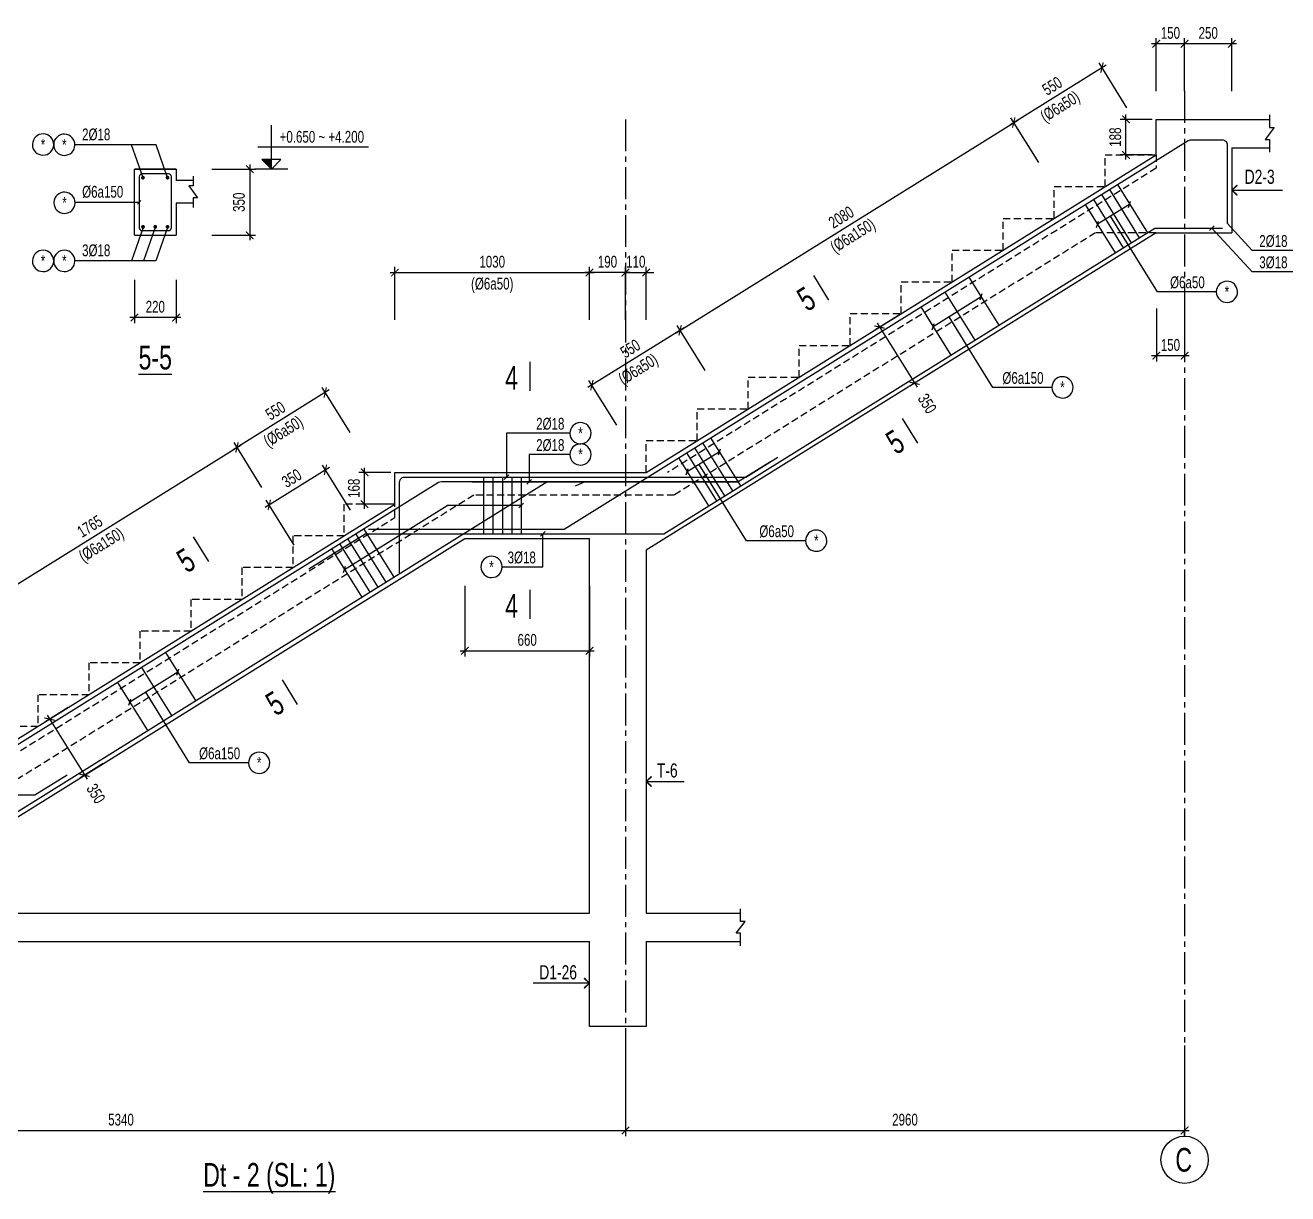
# Model space of a CAD drawing. Header units: millimetres. Extents: x -77370 to 109412, y -14880 to 214694.
# Drawn here: x 30042 to 43408, y 6086 to 18451 of the extents above; entities that cross this region are included whole.
import ezdxf
from ezdxf.enums import TextEntityAlignment as Align

# ---------------------------------------------------------------- set-up
doc = ezdxf.new("R2010")
doc.units = ezdxf.units.MM
doc.header["$LTSCALE"] = 300
doc.header["$MEASUREMENT"] = 0
doc.header["$PDMODE"] = 66
doc.linetypes.add('CENTER2', pattern=[1.125, 0.75, -0.125, 0.125, -0.125])
doc.linetypes.add('HIDDEN', pattern=[0.375, 0.25, -0.125])
doc.layers.get('0').update_dxf_attribs({"linetype": 'CONTINUOUS'})
doc.layers.get('DEFPOINTS').update_dxf_attribs({"linetype": 'CONTINUOUS'})
for name, color, linetype in [('CDC.01.AXIS', 160, 'CENTER2'), ('CDC.02.DIM', 1, 'CONTINUOUS'), ('CDC.03.BORDER', 3, 'CONTINUOUS'), ('CDC.04.HIDDEN', 8, 'HIDDEN'), ('CDC.05.STEEL', 4, 'CONTINUOUS'), ('CDC.06.TEXT', 2, 'CONTINUOUS'), ('CDC.11.NOTE', 8, 'CONTINUOUS'), ('CDC.14.STEELNUM', 2, 'CONTINUOUS'), ('KCS_SNODE', 6, 'CONTINUOUS')]:
    doc.layers.add(name, color=color, linetype=linetype)
doc.styles.add('KCS_SMTEXT', font='arial.ttf', dxfattribs={"width": 0.7})
doc.styles.add('SMTEXT', font='arial.ttf', dxfattribs={"width": 0.7})
doc.dimstyles.new('KCS_DIM25', dxfattribs={"dimscale": 2, "dimtxt": 62.5, "dimasz": 40, "dimexe": 30, "dimexo": 0, "dimgap": 25, "dimtad": 1, "dimdec": 0, "dimlfac": 0.5, "dimzin": 13, "dimdsep": 46, "dimtxsty": 'KCS_SMTEXT', "dimblk": 'ARCHTICK', "dimcen": 0, "dimdle": 25, "dimclrd": 1, "dimclre": 1, "dimclrt": 2, "dimadec": 0, "dimazin": 0, "dimtfac": 1, "dimtdec": 0, "dimtix": 1, "dimtmove": 2, "dimatfit": 3, "dimfxl": 1, "dimtolj": 1, "dimtzin": 13, "dimarcsym": 0})

# ---------------------------------------------------------------- blocks, each defined once
blk = doc.blocks.new('_ArchTick')
at = {"color": 0, "linetype": 'ByBlock', "const_width": 0.15}
blk.add_lwpolyline([(-0.5, -0.5), (0.5, 0.5)], dxfattribs=at)
blk = doc.blocks.new('*D370')
at = {"layer": 'CDC.02.DIM', "color": 1, "lineweight": -2, "transparency": 16777216}
for p, q in [((25716, 7655), (25716, 6695)), ((36396, 7655), (36396, 6695)), ((25666, 6755), (36446, 6755))]:
    blk.add_line(p, q, dxfattribs=at)
at = {"layer": 'DEFPOINTS', "color": 0, "transparency": 16777216}
for p in [(25716, 7655), (36396, 7655), (36396, 6755)]:
    blk.add_point(p, dxfattribs=at)
at = {"layer": 'CDC.02.DIM', "color": 1, "lineweight": -2, "transparency": 16777216, "xscale": 80, "yscale": 80, "zscale": 80, "rotation": 180}
blk.add_blockref('_ArchTick', (25716, 6755), dxfattribs=at)
at = {"layer": 'CDC.02.DIM', "color": 1, "lineweight": -2, "transparency": 16777216, "xscale": 80, "yscale": 80, "zscale": 80}
blk.add_blockref('_ArchTick', (36396, 6755), dxfattribs=at)
at = {"layer": 'CDC.02.DIM', "color": 2, "transparency": 16777216, "insert": (31056, 6869), "char_height": 125, "attachment_point": 5, "style": 'KCS_SMTEXT'}
blk.add_mtext('\\A1;5340', dxfattribs=at)
blk = doc.blocks.new('*D373')
at = {"layer": 'CDC.02.DIM', "color": 1, "lineweight": -2, "transparency": 16777216}
for p, q in [((36396, 7655), (36396, 6695)), ((42316, 7655), (42316, 6695)), ((36346, 6755), (42366, 6755))]:
    blk.add_line(p, q, dxfattribs=at)
at = {"layer": 'DEFPOINTS', "color": 0, "transparency": 16777216}
for p in [(36396, 7655), (42316, 7655), (42316, 6755)]:
    blk.add_point(p, dxfattribs=at)
at = {"layer": 'CDC.02.DIM', "color": 1, "lineweight": -2, "transparency": 16777216, "xscale": 80, "yscale": 80, "zscale": 80, "rotation": 180}
blk.add_blockref('_ArchTick', (36396, 6755), dxfattribs=at)
at = {"layer": 'CDC.02.DIM', "color": 1, "lineweight": -2, "transparency": 16777216, "xscale": 80, "yscale": 80, "zscale": 80}
blk.add_blockref('_ArchTick', (42316, 6755), dxfattribs=at)
at = {"layer": 'CDC.02.DIM', "color": 2, "transparency": 16777216, "insert": (39356, 6869), "char_height": 125, "attachment_point": 5, "style": 'KCS_SMTEXT'}
blk.add_mtext('\\A1;2960', dxfattribs=at)
blk = doc.blocks.new('*D377')
at = {"layer": 'CDC.02.DIM', "color": 1, "lineweight": -2, "transparency": 16777216}
for p, q in [((39286, 15380), (39036, 15225)), ((39061, 15299), (39483, 14620)), ((39655, 14786), (39406, 14630))]:
    blk.add_line(p, q, dxfattribs=at)
at = {"layer": 'DEFPOINTS', "color": 0, "transparency": 16777216}
for p in [(39286, 15380), (39655, 14786), (39457, 14662)]:
    blk.add_point(p, dxfattribs=at)
at = {"layer": 'CDC.02.DIM', "color": 1, "lineweight": -2, "transparency": 16777216, "xscale": 80, "yscale": 80, "zscale": 80}
for p, rotation in [((39087, 15257), 121.890791767614), ((39457, 14662), 301.890791767614)]:
    blk.add_blockref('_ArchTick', p, dxfattribs=dict(at, rotation=rotation))
at = {"layer": 'CDC.02.DIM', "color": 2, "transparency": 16777216, "insert": (39591, 14447), "char_height": 125, "attachment_point": 5, "rotation": 301.8908, "style": 'KCS_SMTEXT'}
blk.add_mtext('\\A1;350', dxfattribs=at)
blk = doc.blocks.new('*D380')
at = {"layer": 'CDC.02.DIM', "color": 1, "lineweight": -2, "transparency": 16777216}
for p, q in [((33262, 13771), (32583, 13349)), ((33484, 13320), (33188, 13796)), ((32890, 12950), (32594, 13426))]:
    blk.add_line(p, q, dxfattribs=at)
at = {"layer": 'DEFPOINTS', "color": 0, "transparency": 16777216}
for p in [(32626, 13375), (33484, 13320), (32890, 12950)]:
    blk.add_point(p, dxfattribs=at)
at = {"layer": 'CDC.02.DIM', "color": 1, "lineweight": -2, "transparency": 16777216, "xscale": 80, "yscale": 80, "zscale": 80}
for p, rotation in [((33220, 13745), 31.89079179731521), ((32626, 13375), 211.8907917973152)]:
    blk.add_blockref('_ArchTick', p, dxfattribs=dict(at, rotation=rotation))
at = {"layer": 'CDC.02.DIM', "color": 2, "transparency": 16777216, "insert": (32863, 13657), "char_height": 125, "attachment_point": 5, "rotation": 31.8908, "style": 'KCS_SMTEXT'}
blk.add_mtext('\\A1;350', dxfattribs=at)
blk = doc.blocks.new('*D383')
at = {"layer": 'CDC.02.DIM', "color": 1, "lineweight": -2, "transparency": 16777216}
for p, q in [((33261, 14591), (32242, 13957)), ((33482, 14140), (33187, 14616)), ((32548, 13559), (32253, 14034))]:
    blk.add_line(p, q, dxfattribs=at)
at = {"layer": 'DEFPOINTS', "color": 0, "transparency": 16777216}
for p in [(33482, 14140), (32284, 13983), (32548, 13559)]:
    blk.add_point(p, dxfattribs=at)
at = {"layer": 'CDC.02.DIM', "color": 1, "lineweight": -2, "transparency": 16777216, "xscale": 80, "yscale": 80, "zscale": 80}
for p, rotation in [((33218, 14565), 31.89079179731521), ((32284, 13983), 211.8907917973152)]:
    blk.add_blockref('_ArchTick', p, dxfattribs=dict(at, rotation=rotation))
at = {"layer": 'CDC.02.DIM', "color": 2, "transparency": 16777216, "insert": (32691, 14371), "char_height": 125, "attachment_point": 5, "rotation": 31.8908, "style": 'KCS_SMTEXT'}
blk.add_mtext('\\A1;550', dxfattribs=at)
blk = doc.blocks.new('*D386')
at = {"layer": 'CDC.02.DIM', "color": 1, "lineweight": -2, "transparency": 16777216}
for p, q in [((32548, 13559), (32253, 14034)), ((29245, 12092), (32327, 14010)), ((29552, 11694), (29256, 12170))]:
    blk.add_line(p, q, dxfattribs=at)
at = {"layer": 'DEFPOINTS', "color": 0, "transparency": 16777216}
for p in [(32284, 13983), (32548, 13559), (29552, 11694)]:
    blk.add_point(p, dxfattribs=at)
at = {"layer": 'CDC.02.DIM', "color": 1, "lineweight": -2, "transparency": 16777216, "xscale": 80, "yscale": 80, "zscale": 80}
for p, rotation in [((32284, 13983), 31.89079179731519), ((29287, 12119), 211.8907917973152)]:
    blk.add_blockref('_ArchTick', p, dxfattribs=dict(at, rotation=rotation))
at = {"layer": 'CDC.02.DIM', "color": 2, "transparency": 16777216, "insert": (30726, 13148), "char_height": 125, "attachment_point": 5, "rotation": 31.8908, "style": 'KCS_SMTEXT'}
blk.add_mtext('\\A1;1765', dxfattribs=at)
blk = doc.blocks.new('*D387')
at = {"layer": 'CDC.02.DIM', "color": 1, "lineweight": -2, "transparency": 16777216}
for p, q in [((34696, 12519), (34696, 11772)), ((36016, 12519), (36016, 11772)), ((34646, 11832), (36066, 11832))]:
    blk.add_line(p, q, dxfattribs=at)
at = {"layer": 'DEFPOINTS', "color": 0, "transparency": 16777216}
for p in [(34696, 12519), (36016, 12519), (36016, 11832)]:
    blk.add_point(p, dxfattribs=at)
at = {"layer": 'CDC.02.DIM', "color": 1, "lineweight": -2, "transparency": 16777216, "xscale": 80, "yscale": 80, "zscale": 80, "rotation": 180}
blk.add_blockref('_ArchTick', (34696, 11832), dxfattribs=at)
at = {"layer": 'CDC.02.DIM', "color": 1, "lineweight": -2, "transparency": 16777216, "xscale": 80, "yscale": 80, "zscale": 80}
blk.add_blockref('_ArchTick', (36016, 11832), dxfattribs=at)
at = {"layer": 'CDC.02.DIM', "color": 2, "transparency": 16777216, "insert": (35356, 11946), "char_height": 125, "attachment_point": 5, "style": 'KCS_SMTEXT'}
blk.add_mtext('\\A1;660', dxfattribs=at)
blk = doc.blocks.new('*D388')
at = {"layer": 'CDC.02.DIM', "color": 1, "lineweight": -2, "transparency": 16777216}
for p, q in [((37018, 15250), (35999, 14616)), ((37240, 14799), (36944, 15274)), ((36306, 14218), (36010, 14693))]:
    blk.add_line(p, q, dxfattribs=at)
at = {"layer": 'DEFPOINTS', "color": 0, "transparency": 16777216}
for p in [(37240, 14799), (36041, 14642), (36306, 14218)]:
    blk.add_point(p, dxfattribs=at)
at = {"layer": 'CDC.02.DIM', "color": 1, "lineweight": -2, "transparency": 16777216, "xscale": 80, "yscale": 80, "zscale": 80}
for p, rotation in [((36975, 15223), 31.89079179731521), ((36041, 14642), 211.8907917973152)]:
    blk.add_blockref('_ArchTick', p, dxfattribs=dict(at, rotation=rotation))
at = {"layer": 'CDC.02.DIM', "color": 2, "transparency": 16777216, "insert": (36448, 15029), "char_height": 125, "attachment_point": 5, "rotation": 31.8908, "style": 'KCS_SMTEXT'}
blk.add_mtext('\\A1;550', dxfattribs=at)
blk = doc.blocks.new('*D389')
at = {"layer": 'CDC.02.DIM', "color": 1, "lineweight": -2, "transparency": 16777216}
for p, q in [((41706, 17578), (41410, 18053)), ((41484, 18029), (40465, 17395)), ((40772, 16997), (40476, 17472))]:
    blk.add_line(p, q, dxfattribs=at)
at = {"layer": 'DEFPOINTS', "color": 0, "transparency": 16777216}
for p in [(41706, 17578), (40507, 17421), (40772, 16997)]:
    blk.add_point(p, dxfattribs=at)
at = {"layer": 'CDC.02.DIM', "color": 1, "lineweight": -2, "transparency": 16777216, "xscale": 80, "yscale": 80, "zscale": 80}
for p, rotation in [((41441, 18002), 31.89079179731521), ((40507, 17421), 211.8907917973152)]:
    blk.add_blockref('_ArchTick', p, dxfattribs=dict(at, rotation=rotation))
at = {"layer": 'CDC.02.DIM', "color": 2, "transparency": 16777216, "insert": (40914, 17808), "char_height": 125, "attachment_point": 5, "rotation": 31.8908, "style": 'KCS_SMTEXT'}
blk.add_mtext('\\A1;550', dxfattribs=at)
blk = doc.blocks.new('*D390')
at = {"layer": 'CDC.02.DIM', "color": 1, "lineweight": -2, "transparency": 16777216}
for p, q in [((36933, 15197), (40550, 17447)), ((40772, 16997), (40476, 17472)), ((37240, 14799), (36944, 15274))]:
    blk.add_line(p, q, dxfattribs=at)
at = {"layer": 'DEFPOINTS', "color": 0, "transparency": 16777216}
for p in [(40507, 17421), (40772, 16997), (37240, 14799)]:
    blk.add_point(p, dxfattribs=at)
at = {"layer": 'CDC.02.DIM', "color": 1, "lineweight": -2, "transparency": 16777216, "xscale": 80, "yscale": 80, "zscale": 80}
for p, rotation in [((40507, 17421), 31.89079179731519), ((36975, 15223), 211.8907917973152)]:
    blk.add_blockref('_ArchTick', p, dxfattribs=dict(at, rotation=rotation))
at = {"layer": 'CDC.02.DIM', "color": 2, "transparency": 16777216, "insert": (38681, 16419), "char_height": 125, "attachment_point": 5, "rotation": 31.8908, "style": 'KCS_SMTEXT'}
blk.add_mtext('\\A1;2080', dxfattribs=at)
blk = doc.blocks.new('*D391')
at = {"layer": 'CDC.02.DIM', "color": 1, "lineweight": -2, "transparency": 16777216}
for p, q in [((31199, 15757), (31199, 15297)), ((31639, 15757), (31639, 15297)), ((31689, 15357), (31149, 15357))]:
    blk.add_line(p, q, dxfattribs=at)
at = {"layer": 'DEFPOINTS', "color": 0, "transparency": 16777216}
for p in [(31199, 15757), (31639, 15757), (31199, 15357)]:
    blk.add_point(p, dxfattribs=at)
at = {"layer": 'CDC.02.DIM', "color": 1, "lineweight": -2, "transparency": 16777216, "xscale": 80, "yscale": 80, "zscale": 80, "rotation": 180}
blk.add_blockref('_ArchTick', (31199, 15357), dxfattribs=at)
at = {"layer": 'CDC.02.DIM', "color": 1, "lineweight": -2, "transparency": 16777216, "xscale": 80, "yscale": 80, "zscale": 80}
blk.add_blockref('_ArchTick', (31639, 15357), dxfattribs=at)
at = {"layer": 'CDC.02.DIM', "color": 2, "transparency": 16777216, "insert": (31419, 15471), "char_height": 125, "attachment_point": 5, "style": 'KCS_SMTEXT'}
blk.add_mtext('\\A1;220', dxfattribs=at)
blk = doc.blocks.new('*D393')
at = {"layer": 'CDC.02.DIM', "color": 1, "lineweight": -2, "transparency": 16777216}
for p, q in [((30498, 11232), (30249, 11076)), ((30273, 11150), (30696, 10471)), ((30868, 10637), (30619, 10482))]:
    blk.add_line(p, q, dxfattribs=at)
at = {"layer": 'DEFPOINTS', "color": 0, "transparency": 16777216}
for p in [(30498, 11232), (30868, 10637), (30670, 10514)]:
    blk.add_point(p, dxfattribs=at)
at = {"layer": 'CDC.02.DIM', "color": 1, "lineweight": -2, "transparency": 16777216, "xscale": 80, "yscale": 80, "zscale": 80}
for p, rotation in [((30300, 11108), 121.890791767614), ((30670, 10514), 301.890791767614)]:
    blk.add_blockref('_ArchTick', p, dxfattribs=dict(at, rotation=rotation))
at = {"layer": 'CDC.02.DIM', "color": 2, "transparency": 16777216, "insert": (30790, 10320), "char_height": 125, "attachment_point": 5, "rotation": 301.8908, "style": 'KCS_SMTEXT'}
blk.add_mtext('\\A1;350', dxfattribs=at)
blk = doc.blocks.new('*D394')
at = {"layer": 'CDC.02.DIM', "color": 1, "lineweight": -2, "transparency": 16777216}
for p, q in [((32419, 16978), (32419, 16178)), ((32019, 16928), (32479, 16928)), ((32019, 16228), (32479, 16228))]:
    blk.add_line(p, q, dxfattribs=at)
at = {"layer": 'DEFPOINTS', "color": 0, "transparency": 16777216}
for p in [(32019, 16928), (32019, 16228), (32419, 16228)]:
    blk.add_point(p, dxfattribs=at)
at = {"layer": 'CDC.02.DIM', "color": 1, "lineweight": -2, "transparency": 16777216, "xscale": 80, "yscale": 80, "zscale": 80}
for p, rotation in [((32419, 16928), 90), ((32419, 16228), 270)]:
    blk.add_blockref('_ArchTick', p, dxfattribs=dict(at, rotation=rotation))
at = {"layer": 'CDC.02.DIM', "color": 2, "transparency": 16777216, "insert": (32305, 16578), "char_height": 125, "attachment_point": 5, "rotation": 90, "style": 'KCS_SMTEXT'}
blk.add_mtext('\\A1;350', dxfattribs=at)
blk = doc.blocks.new('*D401')
at = {"layer": 'CDC.02.DIM', "color": 1, "lineweight": -2, "transparency": 16777216}
for p, q in [((33906, 15834), (36066, 15834)), ((33956, 15334), (33956, 15894)), ((36016, 15334), (36016, 15894))]:
    blk.add_line(p, q, dxfattribs=at)
at = {"layer": 'DEFPOINTS', "color": 0, "transparency": 16777216}
for p in [(36016, 15834), (33956, 15334), (36016, 15334)]:
    blk.add_point(p, dxfattribs=at)
at = {"layer": 'CDC.02.DIM', "color": 1, "lineweight": -2, "transparency": 16777216, "xscale": 80, "yscale": 80, "zscale": 80, "rotation": 180}
blk.add_blockref('_ArchTick', (33956, 15834), dxfattribs=at)
at = {"layer": 'CDC.02.DIM', "color": 1, "lineweight": -2, "transparency": 16777216, "xscale": 80, "yscale": 80, "zscale": 80}
blk.add_blockref('_ArchTick', (36016, 15834), dxfattribs=at)
at = {"layer": 'CDC.02.DIM', "color": 2, "transparency": 16777216, "insert": (34986, 15948), "char_height": 125, "attachment_point": 5, "style": 'KCS_SMTEXT'}
blk.add_mtext('\\A1;1030', dxfattribs=at)
blk = doc.blocks.new('*D477')
at = {"layer": 'CDC.02.DIM', "color": 1, "lineweight": -2, "transparency": 16777216}
for p, q in [((36446, 15834), (35966, 15834)), ((36016, 15334), (36016, 15894)), ((36396, 15334), (36396, 15894))]:
    blk.add_line(p, q, dxfattribs=at)
at = {"layer": 'DEFPOINTS', "color": 0, "transparency": 16777216}
for p in [(36016, 15834), (36016, 15334), (36396, 15334)]:
    blk.add_point(p, dxfattribs=at)
at = {"layer": 'CDC.02.DIM', "color": 1, "lineweight": -2, "transparency": 16777216, "xscale": 80, "yscale": 80, "zscale": 80, "rotation": 180}
blk.add_blockref('_ArchTick', (36016, 15834), dxfattribs=at)
at = {"layer": 'CDC.02.DIM', "color": 1, "lineweight": -2, "transparency": 16777216, "xscale": 80, "yscale": 80, "zscale": 80}
blk.add_blockref('_ArchTick', (36396, 15834), dxfattribs=at)
at = {"layer": 'CDC.02.DIM', "color": 2, "transparency": 16777216, "insert": (36206, 15948), "char_height": 125, "attachment_point": 5, "style": 'KCS_SMTEXT'}
blk.add_mtext('\\A1;190', dxfattribs=at)
blk = doc.blocks.new('*D478')
at = {"layer": 'CDC.02.DIM', "color": 1, "lineweight": -2, "transparency": 16777216}
for p, q in [((36396, 15834), (36316, 15834)), ((36396, 15334), (36396, 15894)), ((36396, 15834), (36616, 15834)), ((36616, 15334), (36616, 15894)), ((36616, 15834), (36696, 15834))]:
    blk.add_line(p, q, dxfattribs=at)
at = {"layer": 'DEFPOINTS', "color": 0, "transparency": 16777216}
for p in [(36616, 15834), (36396, 15334), (36616, 15334)]:
    blk.add_point(p, dxfattribs=at)
at = {"layer": 'CDC.02.DIM', "color": 1, "lineweight": -2, "transparency": 16777216, "xscale": 80, "yscale": 80, "zscale": 80}
blk.add_blockref('_ArchTick', (36396, 15834), dxfattribs=at)
at = {"layer": 'CDC.02.DIM', "color": 1, "lineweight": -2, "transparency": 16777216, "xscale": 80, "yscale": 80, "zscale": 80, "rotation": 180}
blk.add_blockref('_ArchTick', (36616, 15834), dxfattribs=at)
at = {"layer": 'CDC.02.DIM', "color": 2, "transparency": 16777216, "insert": (36506, 15948), "char_height": 125, "attachment_point": 5, "style": 'KCS_SMTEXT'}
blk.add_mtext('\\A1;110', dxfattribs=at)
blk = doc.blocks.new('*D479')
at = {"layer": 'CDC.02.DIM', "color": 1, "lineweight": -2, "transparency": 16777216}
for p, q in [((42316, 17755), (42316, 18315)), ((42816, 17755), (42816, 18315)), ((42866, 18255), (42266, 18255))]:
    blk.add_line(p, q, dxfattribs=at)
at = {"layer": 'DEFPOINTS', "color": 0, "transparency": 16777216}
for p in [(42316, 18255), (42316, 17755), (42816, 17755)]:
    blk.add_point(p, dxfattribs=at)
at = {"layer": 'CDC.02.DIM', "color": 1, "lineweight": -2, "transparency": 16777216, "xscale": 80, "yscale": 80, "zscale": 80, "rotation": 180}
blk.add_blockref('_ArchTick', (42316, 18255), dxfattribs=at)
at = {"layer": 'CDC.02.DIM', "color": 1, "lineweight": -2, "transparency": 16777216, "xscale": 80, "yscale": 80, "zscale": 80}
blk.add_blockref('_ArchTick', (42816, 18255), dxfattribs=at)
at = {"layer": 'CDC.02.DIM', "color": 2, "transparency": 16777216, "insert": (42566, 18369), "char_height": 125, "attachment_point": 5, "style": 'KCS_SMTEXT'}
blk.add_mtext('\\A1;250', dxfattribs=at)
blk = doc.blocks.new('*D480')
at = {"layer": 'CDC.02.DIM', "color": 1, "lineweight": -2, "transparency": 16777216}
for p, q in [((42016, 17755), (42016, 18315)), ((42316, 17755), (42316, 18315)), ((42366, 18255), (41966, 18255))]:
    blk.add_line(p, q, dxfattribs=at)
at = {"layer": 'DEFPOINTS', "color": 0, "transparency": 16777216}
for p in [(42016, 18255), (42016, 17755), (42316, 17755)]:
    blk.add_point(p, dxfattribs=at)
at = {"layer": 'CDC.02.DIM', "color": 1, "lineweight": -2, "transparency": 16777216, "xscale": 80, "yscale": 80, "zscale": 80, "rotation": 180}
blk.add_blockref('_ArchTick', (42016, 18255), dxfattribs=at)
at = {"layer": 'CDC.02.DIM', "color": 1, "lineweight": -2, "transparency": 16777216, "xscale": 80, "yscale": 80, "zscale": 80}
blk.add_blockref('_ArchTick', (42316, 18255), dxfattribs=at)
at = {"layer": 'CDC.02.DIM', "color": 2, "transparency": 16777216, "insert": (42166, 18369), "char_height": 125, "attachment_point": 5, "style": 'KCS_SMTEXT'}
blk.add_mtext('\\A1;150', dxfattribs=at)
blk = doc.blocks.new('*D485')
at = {"layer": 'CDC.02.DIM', "color": 1, "lineweight": -2, "transparency": 16777216}
for p, q in [((42017, 15454), (42017, 14894)), ((42316, 15454), (42316, 14894)), ((42366, 14954), (41967, 14954))]:
    blk.add_line(p, q, dxfattribs=at)
at = {"layer": 'DEFPOINTS', "color": 0, "transparency": 16777216}
for p in [(42017, 15454), (42316, 15454), (42017, 14954)]:
    blk.add_point(p, dxfattribs=at)
at = {"layer": 'CDC.02.DIM', "color": 1, "lineweight": -2, "transparency": 16777216, "xscale": 80, "yscale": 80, "zscale": 80, "rotation": 180}
blk.add_blockref('_ArchTick', (42017, 14954), dxfattribs=at)
at = {"layer": 'CDC.02.DIM', "color": 1, "lineweight": -2, "transparency": 16777216, "xscale": 80, "yscale": 80, "zscale": 80}
blk.add_blockref('_ArchTick', (42316, 14954), dxfattribs=at)
at = {"layer": 'CDC.02.DIM', "color": 2, "transparency": 16777216, "insert": (42166, 15067), "char_height": 125, "attachment_point": 5, "style": 'KCS_SMTEXT'}
blk.add_mtext('\\A1;150', dxfattribs=at)
blk = doc.blocks.new('*D488')
at = {"layer": 'CDC.02.DIM', "color": 1, "lineweight": -2, "transparency": 16777216}
for p, q in [((33635, 13333), (33635, 13769)), ((33913, 13719), (33575, 13719)), ((33913, 13383), (33575, 13383))]:
    blk.add_line(p, q, dxfattribs=at)
at = {"layer": 'DEFPOINTS', "color": 0, "transparency": 16777216}
for p in [(33635, 13719), (33913, 13719), (33913, 13383)]:
    blk.add_point(p, dxfattribs=at)
at = {"layer": 'CDC.02.DIM', "color": 1, "lineweight": -2, "transparency": 16777216, "xscale": 80, "yscale": 80, "zscale": 80}
for p, rotation in [((33635, 13719), 90), ((33635, 13383), 270)]:
    blk.add_blockref('_ArchTick', p, dxfattribs=dict(at, rotation=rotation))
at = {"layer": 'CDC.02.DIM', "color": 2, "transparency": 16777216, "insert": (33522, 13551), "char_height": 125, "attachment_point": 5, "rotation": 90, "style": 'KCS_SMTEXT'}
blk.add_mtext('\\A1;168', dxfattribs=at)
blk = doc.blocks.new('*D489')
at = {"layer": 'CDC.02.DIM', "color": 1, "lineweight": -2, "transparency": 16777216}
for p, q in [((41973, 17455), (41635, 17455)), ((41695, 17029), (41695, 17505)), ((41973, 17079), (41635, 17079))]:
    blk.add_line(p, q, dxfattribs=at)
at = {"layer": 'DEFPOINTS', "color": 0, "transparency": 16777216}
for p in [(41695, 17455), (41973, 17455), (41973, 17079)]:
    blk.add_point(p, dxfattribs=at)
at = {"layer": 'CDC.02.DIM', "color": 1, "lineweight": -2, "transparency": 16777216, "xscale": 80, "yscale": 80, "zscale": 80}
for p, rotation in [((41695, 17455), 90), ((41695, 17079), 270)]:
    blk.add_blockref('_ArchTick', p, dxfattribs=dict(at, rotation=rotation))
at = {"layer": 'CDC.02.DIM', "color": 2, "transparency": 16777216, "insert": (41582, 17267), "char_height": 125, "attachment_point": 5, "rotation": 90, "style": 'KCS_SMTEXT'}
blk.add_mtext('\\A1;188', dxfattribs=at)

msp = doc.modelspace()

# ---------------------------------------------------------------- linework, layer by layer
at = {"layer": 'CDC.01.AXIS', "ltscale": 1.5}
msp.add_line((36395.9, 17454.9), (36395.9, 7654.9), dxfattribs=at)
at = {"layer": 'CDC.01.AXIS', "ltscale": 1.5, "elevation": 0}
msp.add_lwpolyline([(42315.9, 17754.9), (42315.9, 7654.9)], dxfattribs=at)
at = {"layer": 'CDC.02.DIM'}
for p, q in [((32647.6, 16927.8), (32647.6, 17392.5)), ((33675.3, 17161.3), (32503.7, 17161.3)), ((32748.2, 17028.5), (32546.9, 17028.5)), ((32647.6, 16927.8), (32546.9, 17028.5)), ((32647.6, 16927.8), (32748.2, 17028.5)), ((32820.8, 16927.8), (32474.3, 16927.8))]:
    msp.add_line(p, q, dxfattribs=at)
at = {"layer": 'CDC.02.DIM', "elevation": 0}
for points in [[(31819.3, 16854.7), (31819.3, 16750.3), (31772.5, 16750.3), (31866.2, 16625.3), (31819.3, 16625.3), (31819.3, 16520.9)], [(37615.9, 8708), (37615.9, 8842.4), (37569, 8842.4), (37662.8, 8967.4), (37615.9, 8967.4), (37615.9, 9101.8)]]:
    msp.add_lwpolyline(points, dxfattribs=at)
at = {"layer": 'CDC.02.DIM'}
msp.add_circle((42315.9, 6444.9), 250, dxfattribs=at)
msp.add_solid([(32546.9, 17028.5), (32647.6, 16927.8), (32647.6, 17028.5)], dxfattribs=at)
at = {"layer": 'CDC.03.BORDER'}
for p, q in [((42015.9, 17078.9), (42015.9, 17454.9)), ((42015.9, 17454.9), (43215.9, 17454.9)), ((42815.9, 17154.9), (42815.9, 16254.9)), ((36615.9, 13718.9), (42015.9, 17078.9)), ((31198.8, 16227.8), (31198.8, 16927.8)), ((31198.8, 16927.8), (31638.8, 16927.8)), ((31638.8, 16927.8), (31638.8, 16807.8)), ((31638.8, 16567.8), (31638.8, 16227.8)), ((31198.8, 16227.8), (31638.8, 16227.8)), ((42016.6, 16254.9), (42815.9, 16254.9)), ((33955.9, 13382.9), (33955.9, 13718.9)), ((33955.9, 13718.9), (36615.9, 13718.9)), ((29089.5, 10354.9), (33955.9, 13382.9)), ((29289.5, 9654.9), (34695.9, 13018.9)), ((34695.9, 13018.9), (36015.9, 13018.9)), ((26295.9, 9054.9), (36015.9, 9054.9)), ((36615.9, 9054.9), (37615.9, 9054.9)), ((26295.9, 8754.9), (36015.9, 8754.9)), ((36015.9, 7854.9), (36015.9, 8754.9)), ((36615.9, 8754.9), (37615.9, 8754.9)), ((36615.9, 8754.9), (36615.9, 7854.9)), ((36615.9, 7854.9), (36015.9, 7854.9))]:
    msp.add_line(p, q, dxfattribs=at)
at = {"layer": 'CDC.03.BORDER', "ltscale": 500}
for p, q in [((31638.8, 16927.8), (31198.8, 16927.8)), ((31819.3, 16807.8), (31638.8, 16807.8)), ((31819.3, 16567.8), (31638.8, 16567.8))]:
    msp.add_line(p, q, dxfattribs=at)
at = {"layer": 'CDC.03.BORDER', "elevation": 0}
for points in [[(42815.9, 17154.9), (43215.9, 17154.9)], [(42016.6, 16254.9), (36615.9, 12894.5), (36615.9, 9054.9)], [(36015.9, 9054.9), (36015.9, 13018.9)]]:
    msp.add_lwpolyline(points, dxfattribs=at)
at = {"layer": 'CDC.04.HIDDEN', "elevation": 0}
for points in [[(36615.9, 13718.9), (36615.9, 14054.9), (37155.9, 14054.9), (37155.9, 14390.9), (37695.9, 14390.9), (37695.9, 14726.9), (38235.9, 14726.9), (38235.9, 15062.9), (38775.9, 15062.9), (38775.9, 15398.9), (39315.9, 15398.9), (39315.9, 15734.9), (39855.9, 15734.9), (39855.9, 16070.9), (40395.9, 16070.9), (40395.9, 16406.9), (40935.9, 16406.9), (40935.9, 16742.9), (41475.9, 16742.9), (41475.9, 17078.9), (42015.9, 17078.9), (42015.9, 16937.6), (36843.1, 13718.9)], [(42016.6, 16254.9), (41373.1, 16254.9), (36911.6, 13478.9), (34791.6, 13478.9), (29391.6, 10118.9)], [(29323.1, 10358.9), (33955.9, 13241.6), (33955.9, 13382.9), (33415.9, 13382.9), (33415.9, 13046.9), (32875.9, 13046.9), (32875.9, 12710.9), (32335.9, 12710.9), (32335.9, 12374.9), (31795.9, 12374.9), (31795.9, 12038.9), (31255.9, 12038.9), (31255.9, 11702.9), (30715.9, 11702.9), (30715.9, 11366.9), (30175.9, 11366.9), (30175.9, 11030.9), (29635.9, 11030.9), (29635.9, 10694.9), (29095.9, 10694.9), (29095.9, 10358.9)]]:
    msp.add_lwpolyline(points, dxfattribs=at)
at = {"layer": 'CDC.05.STEEL'}
for p, q in [((41519.7, 16711.3), (41836.7, 16201.8)), ((41604.6, 16764.1), (41921.6, 16254.7)), ((41349.9, 16605.6), (41666.9, 16096.2)), ((41434.8, 16658.4), (41751.8, 16149)), ((41265, 16552.8), (41582, 16043.3)), ((40033.3, 15786.4), (40350.3, 15277)), ((39778.6, 15627.9), (40095.6, 15118.5)), ((39523.9, 15469.4), (39840.9, 14960)), ((37298.5, 14084.7), (37615.5, 13575.3)), ((37043.8, 13926.2), (37360.8, 13416.8)), ((37128.7, 13979.1), (37445.7, 13469.6)), ((37213.6, 14031.9), (37530.6, 13522.5)), ((36958.9, 13873.4), (37275.9, 13364)), ((34893.3, 13668.9), (34893.3, 13068.9)), ((34993.3, 13668.9), (34993.3, 13068.9)), ((35093.3, 13668.9), (35093.3, 13068.9)), ((35193.3, 13668.9), (35193.3, 13068.9)), ((35293.3, 13668.9), (35293.3, 13068.9)), ((34769.8, 13618.9), (37590.9, 13618.9)), ((33627.1, 13119.4), (33944.1, 12610)), ((33457.3, 13013.8), (33774.3, 12504.3)), ((33542.2, 13066.6), (33859.2, 12557.2)), ((33287.5, 12908.1), (33604.5, 12398.7)), ((33372.4, 12961), (33689.4, 12451.5)), ((31528.7, 11813.8), (31845.7, 11304.3)), ((31274, 11655.3), (31591, 11145.8)), ((31019.3, 11496.8), (31336.3, 10987.3))]:
    msp.add_line(p, q, dxfattribs=at)
at = {"layer": 'CDC.05.STEEL', "elevation": 0}
for points in [[(33676.3, 13118.9), (35746.3, 13118.9), (42353.8, 17230.2, -0.1400549), (42380.2, 17237.8), (42715.9, 17237.8, -0.4142136), (42765.9, 17187.8), (42765.9, 16354.9)], [(37930.5, 13830.2), (37590.9, 13618.9), (34444.1, 13618.9, 0.1400549), (34417.7, 13611.4), (28219.8, 9754.9), (27819.8, 9754.9)], [(34005.9, 12648.5), (34005.9, 13618.9, -0.4142136), (34055.9, 13668.9), (37671.3, 13668.9), (38010.9, 13880.2)], [(25645.9, 9054.9), (25645.9, 9654.9, -0.4142136), (25695.9, 9704.9), (29260.9, 9704.9, 0.1400549), (29287.3, 9712.4), (35565.6, 13618.9), (35965.6, 13618.9), (35865.7, 13572.8)], [(30484.5, 10516.2), (30144.8, 10304.9), (25595.9, 10304.9, 0.4142136), (25545.9, 10254.9), (25545.9, 9054.9)]]:
    msp.add_lwpolyline(points, format="xyb", dxfattribs=at)
msp.add_lwpolyline([(31558.8, 16277.8, 0.4142136), (31588.8, 16307.8), (31588.8, 16847.8, 0.4142136), (31558.8, 16877.8), (31278.8, 16877.8, 0.4142136), (31248.8, 16847.8), (31248.8, 16307.8, 0.4142136), (31278.8, 16277.8)], format="xyb", close=True, dxfattribs=at)
msp.add_lwpolyline([(33046.2, 12699.1), (33640.6, 13068.9), (36801.6, 13068.9), (42002.3, 16304.9), (42715.9, 16304.9)], dxfattribs=at)
at = {"layer": 'CDC.06.TEXT', "color": 4, "linetype": 'ByBlock'}
for p, q in [((38385.6, 15802.2), (38547.7, 15541.7)), ((35385.3, 14890.4), (35385.3, 14583.6)), ((39327.1, 14289.1), (39489.2, 14028.6)), ((31819, 13035.5), (31981.1, 12775)), ((35385.3, 12477.5), (35385.3, 12170.7)), ((32760.5, 11522.3), (32922.6, 11261.8))]:
    msp.add_line(p, q, dxfattribs=at)
at = {"layer": 'CDC.11.NOTE'}
for p, q in [((41734.3, 16555.7), (41394.6, 16344.4)), ((31548.4, 16310.2), (31424.6, 15957.1)), ((31424.6, 15957.1), (30568.1, 15957.1)), ((40163, 15578), (39653.5, 15261)), ((37390.6, 13936.7), (37051, 13725.3)), ((33421.9, 12692.1), (34509.6, 13368.9)), ((35293.3, 13368.9), (34509.6, 13368.9)), ((31658.4, 11605.4), (31148.9, 11288.4)), ((42315.9, 6694.9), (42315.9, 6749.9))]:
    msp.add_line(p, q, dxfattribs=at)
at = {"layer": 'CDC.11.NOTE', "color": 1, "elevation": 0}
msp.add_lwpolyline([(43215.9, 17501.8), (43215.9, 17367.4), (43262.8, 17367.4), (43169, 17242.4), (43215.9, 17242.4), (43215.9, 17108)], dxfattribs=at)
at = {"layer": 'CDC.11.NOTE', "elevation": 0}
for points in [[(31546, 16845.4), (31427.4, 17183.8), (30568.1, 17183.8)], [(31286, 16845.4), (31167.4, 17183.8)], [(42815.9, 16704.9), (42868.9, 16757.9), (42872.5, 16754.4), (42820.9, 16704.9), (42872.5, 16655.4), (42868.9, 16651.9), (42815.9, 16704.9), (43353.3, 16704.9)], [(31247.5, 16576.5), (30570, 16576.5)], [(31289.1, 16310.2), (31165.4, 15957.1)], [(31419.1, 16310.2), (31295.4, 15957.1)], [(42651.8, 15630.3), (42027.8, 15630.3), (42027.8, 15630.3), (41530.8, 16429.1)], [(43463.5, 16067.5), (43031.4, 16067.5), (42765.9, 16354.9)], [(43463.5, 15842.5), (43031.4, 15842.5), (42604.3, 16304.9)], [(40910.7, 14618.6), (40286.7, 14618.6), (40286.7, 14618.6), (39821.8, 15365.7)], [(35808.1, 14133.9), (35136, 14133.9), (35136, 13668.9)], [(35808.1, 13908.9), (35376, 13908.9), (35376, 13618.9)], [(38303.5, 12996.3), (37679.5, 12996.3), (37679.5, 12996.3), (37177.1, 13803.8)], [(35090.9, 12718.9), (35523, 12718.9), (35523, 13068.9)], [(32406.1, 10645.9), (31782.1, 10645.9), (31782.1, 10645.9), (31317.2, 11393.1)], [(36615.9, 10448.8), (36668.9, 10395.7), (36672.5, 10399.3), (36620.9, 10448.8), (36672.5, 10498.3), (36668.9, 10501.8), (36615.9, 10448.8), (37016.8, 10448.8)], [(36015.9, 8313), (35962.9, 8259.9), (35959.3, 8263.5), (36010.9, 8313), (35959.3, 8362.5), (35962.9, 8366), (36015.9, 8313), (35419.1, 8313)]]:
    msp.add_lwpolyline(points, dxfattribs=at)
at = {"layer": 'CDC.11.NOTE', "color": 3, "elevation": 0}
for points in [[(31266, 16595.1), (31228.9, 16558)], [(41723.8, 16522.3), (41744.7, 16589.1)], [(41384.2, 16311), (41405.1, 16377.8)], [(42579.5, 16280.1), (42629, 16329.6)], [(40152.5, 15544.6), (40173.4, 15611.4)], [(39643.1, 15227.6), (39664, 15294.4)], [(37380.2, 13903.3), (37401.1, 13970.1)], [(35111.3, 13644.2), (35160.8, 13693.7)], [(35351.3, 13594.1), (35400.8, 13643.6)], [(37040.6, 13691.9), (37061.4, 13758.8)], [(35268.5, 13344.1), (35318, 13393.6)], [(35498.2, 13044.1), (35547.7, 13093.6)], [(33411.5, 12658.7), (33432.3, 12725.5)], [(31647.9, 11572), (31668.8, 11638.8)], [(31138.5, 11255), (31159.4, 11321.8)]]:
    msp.add_lwpolyline(points, dxfattribs=at)
at = {"layer": 'CDC.14.STEELNUM', "color": 8}
for centre, start, end in [((30230.7, 17188.3), 180, 177.70756), ((30455.6, 17186), 180, 177.70756), ((30457.6, 16572), 180, 177.70756), ((30230.6, 15957.1), 180, 177.70756), ((30455.6, 15957.1), 180, 177.70756), ((42764.3, 15630.3), 182.29244, 180), ((41023.2, 14618.6), 182.29244, 180), ((35920.6, 14133.9), 182.29244, 180), ((35920.6, 13908.9), 182.29244, 180), ((38416, 12996.3), 182.29244, 180), ((34978.4, 12718.9), 2.29244, 0), ((32518.6, 10645.9), 182.29244, 180)]:
    msp.add_arc(centre, 112.5, start, end, dxfattribs=at)
at = {"layer": 'KCS_SNODE', "const_width": 20, "elevation": 0}
for points in [[(31294.8, 16845.8, -1), (31282.7, 16829.8, -1)], [(31542.7, 16845.8, 1), (31554.8, 16829.8, 1)], [(31294.8, 16309.8, 1), (31282.7, 16325.8, 1)], [(31424.8, 16309.8, 1), (31412.7, 16325.8, 1)], [(31542.7, 16309.8, -1), (31554.8, 16325.8, -1)]]:
    msp.add_lwpolyline(points, format="xyb", close=True, dxfattribs=at)

# ---------------------------------------------------------------- texts
at = {"layer": 'CDC.02.DIM', "color": 2, "linetype": 'ByBlock', "style": 'SMTEXT', "width": 0.7}
msp.add_text('+0.650 ~ +4.200', height=125, dxfattribs=at).set_placement((32735.2, 17208))
at = {"layer": 'CDC.02.DIM', "color": 4, "style": 'SMTEXT', "width": 0.7}
msp.add_text('C', height=250, dxfattribs=at).set_placement((42306.4, 6444.9), align=Align.MIDDLE)
at = {"layer": 'CDC.06.TEXT', "color": 2, "linetype": 'ByBlock', "style": 'SMTEXT', "width": 0.7}
for s, p in [('(%%C6a50)', (41003.9, 17578.6)), ('(%%C6a150)', (38809.3, 16213)), ('(%%C6a50)', (36537.9, 14799.7)), ('(%%C6a50)', (32780.7, 14141)), ('(%%C6a150)', (30853.8, 12942))]:
    msp.add_text(s, height=125, rotation=32, dxfattribs=at).set_placement(p, align=Align.MIDDLE)
for s, p in [('2%%C18', (30793.6, 17295.9)), ('%%C6a150', (30862.3, 16688.7)), ('2%%C18', (43256, 16167.6)), ('3%%C18', (30793.6, 16069.3)), ('3%%C18', (43256, 15942.6)), ('(%%C6a50)', (34985.9, 15701)), ('%%C6a50', (42345.8, 15730.5)), ('%%C6a150', (40604.7, 14718.7)), ('2%%C18', (35600.6, 14234)), ('2%%C18', (35600.6, 14009)), ('%%C6a50', (37997.4, 13096.5)), ('3%%C18', (35298.4, 12819)), ('%%C6a150', (32100.1, 10746.1))]:
    msp.add_text(s, height=125, dxfattribs=at).set_placement(p, align=Align.MIDDLE)
at = {"layer": 'CDC.06.TEXT', "style": 'SMTEXT', "width": 0.7}
for s, p in [('D2-3', (43110.8, 16847.7)), ('T-6', (36839, 10565)), ('D1-26', (35683.8, 8429.2))]:
    msp.add_text(s, height=150, dxfattribs=at).set_placement(p, align=Align.MIDDLE)
at = {"layer": 'CDC.06.TEXT', "color": 4, "linetype": 'ByBlock', "style": 'SMTEXT', "width": 0.7}
for p in [(38311.2, 15554), (39252.7, 14040.9), (31744.6, 12787.3), (32686.1, 11274.1)]:
    msp.add_text('5', height=250, rotation=31.89079, dxfattribs=at).set_placement(p, align=Align.MIDDLE)
for s, p in [('%%U5-5', (31418.8, 14931.8)), ('4', (35191, 14719)), ('4', (35191, 12306.1)), ('%%UDt - 2 (SL: 1)', (32625.9, 6254.9))]:
    msp.add_text(s, height=250, dxfattribs=at).set_placement(p, align=Align.MIDDLE)
at = {"layer": 'CDC.14.STEELNUM', "linetype": 'ByBlock', "style": 'SMTEXT', "width": 0.7}
for p in [(30230.7, 17188.3), (30455.6, 17186), (30457.6, 16572), (30230.6, 15957.1), (30455.6, 15957.1), (42764.3, 15630.3), (41023.2, 14618.6), (35920.6, 14133.9), (35920.6, 13908.9), (38416, 12996.3), (34978.4, 12718.9), (32518.6, 10645.9)]:
    msp.add_text('*', height=125, dxfattribs=at).set_placement(p, align=Align.MIDDLE)

# ---------------------------------------------------------------- dimensions: what is measured, and where the dimension line sits
at = {"layer": 'CDC.02.DIM'}
for base, p1, p2, picture, middle in [((42015.9, 18254.9), (42315.9, 17754.9), (42015.9, 17754.9), '*D480', (42165.9, 18368.7)), ((42315.9, 18254.9), (42815.9, 17754.9), (42315.9, 17754.9), '*D479', (42565.9, 18368.7)), ((36015.9, 15834), (36395.9, 15334), (36015.9, 15334), '*D477', (36205.9, 15947.8)), ((31198.8, 15357.1), (31638.8, 15757.1), (31198.8, 15757.1), '*D391', (31418.8, 15471)), ((42016.6, 14953.6), (42315.9, 15453.6), (42016.6, 15453.6), '*D485', (42166.3, 15067.4)), ((36015.9, 11831.8), (34695.9, 12518.9), (36015.9, 12518.9), '*D387', (35355.9, 11945.6))]:
    dim = msp.add_linear_dim(base=base, p1=p1, p2=p2, dimstyle='KCS_DIM25', dxfattribs=at)
    dim.commit()
    dim.dimension.update_dxf_attribs({"geometry": picture, "text_midpoint": middle})
for base, p1, p2, angle, picture, middle in [((40507.5, 17421), (41705.6, 17577.6), (40771.6, 16996.5), 31.89079, '*D389', (40914.3, 17808.2)), ((40507.5, 17421), (37239.5, 14798.8), (40771.6, 16996.5), 211.89079, '*D390', (38681.3, 16418.8)), ((41695.5, 17454.9), (41972.8, 17078.9), (41972.8, 17454.9), 270, '*D489', (41581.6, 17266.9)), ((32419.3, 16227.8), (32019.3, 16927.8), (32019.3, 16227.8), 90, '*D394', (32305.5, 16577.8)), ((36015.9, 15834), (33955.9, 15334), (36015.9, 15334), 180, '*D401', (34985.9, 15947.9)), ((36615.9, 15834), (36395.9, 15334), (36615.9, 15334), 180, '*D478', (36505.9, 15947.8)), ((36041.4, 14642.2), (37239.5, 14798.8), (36305.6, 14217.6), 31.89079, '*D388', (36448.3, 15029.4)), ((32284.3, 13983.5), (33482.4, 14140.1), (32548.4, 13559), 31.89079, '*D383', (32691.1, 14370.7)), ((32284.3, 13983.5), (29551.6, 11694.3), (32548.4, 13559), 211.89079, '*D386', (30725.8, 13147.8)), ((32625.7, 13374.9), (33484.2, 13320.2), (32889.8, 12950.4), 31.89079, '*D380', (32862.7, 13656.5)), ((33635.5, 13718.9), (33912.8, 13382.9), (33912.8, 13718.9), 270, '*D488', (33521.6, 13550.9)), ((36395.9, 6754.9), (25715.9, 7654.9), (36395.9, 7654.9), 180, '*D370', (31055.9, 6868.8)), ((42315.9, 6754.9), (36395.9, 7654.9), (42315.9, 7654.9), 180, '*D373', (39355.9, 6868.7))]:
    dim = msp.add_linear_dim(base=base, p1=p1, p2=p2, angle=angle, dimstyle='KCS_DIM25', dxfattribs=at)
    dim.commit()
    dim.dimension.update_dxf_attribs({"geometry": picture, "text_midpoint": middle})
for base, p1, p2, picture, middle in [((39456.9, 14662.2), (39285.7, 15380.1), (39655.5, 14785.8), '*D377', (39591, 14446.5)), ((30669.5, 10513.6), (30498.3, 11231.5), (30868.1, 10637.2), '*D393', (30790.1, 10319.8))]:
    dim = msp.add_linear_dim(base=base, p1=p1, p2=p2, angle=121.89079, dimstyle='KCS_DIM25', dxfattribs=at)
    dim.commit()
    dim.dimension.update_dxf_attribs({"geometry": picture, "text_midpoint": middle, "dimtype": 160})

doc.saveas('drawing.dxf')
